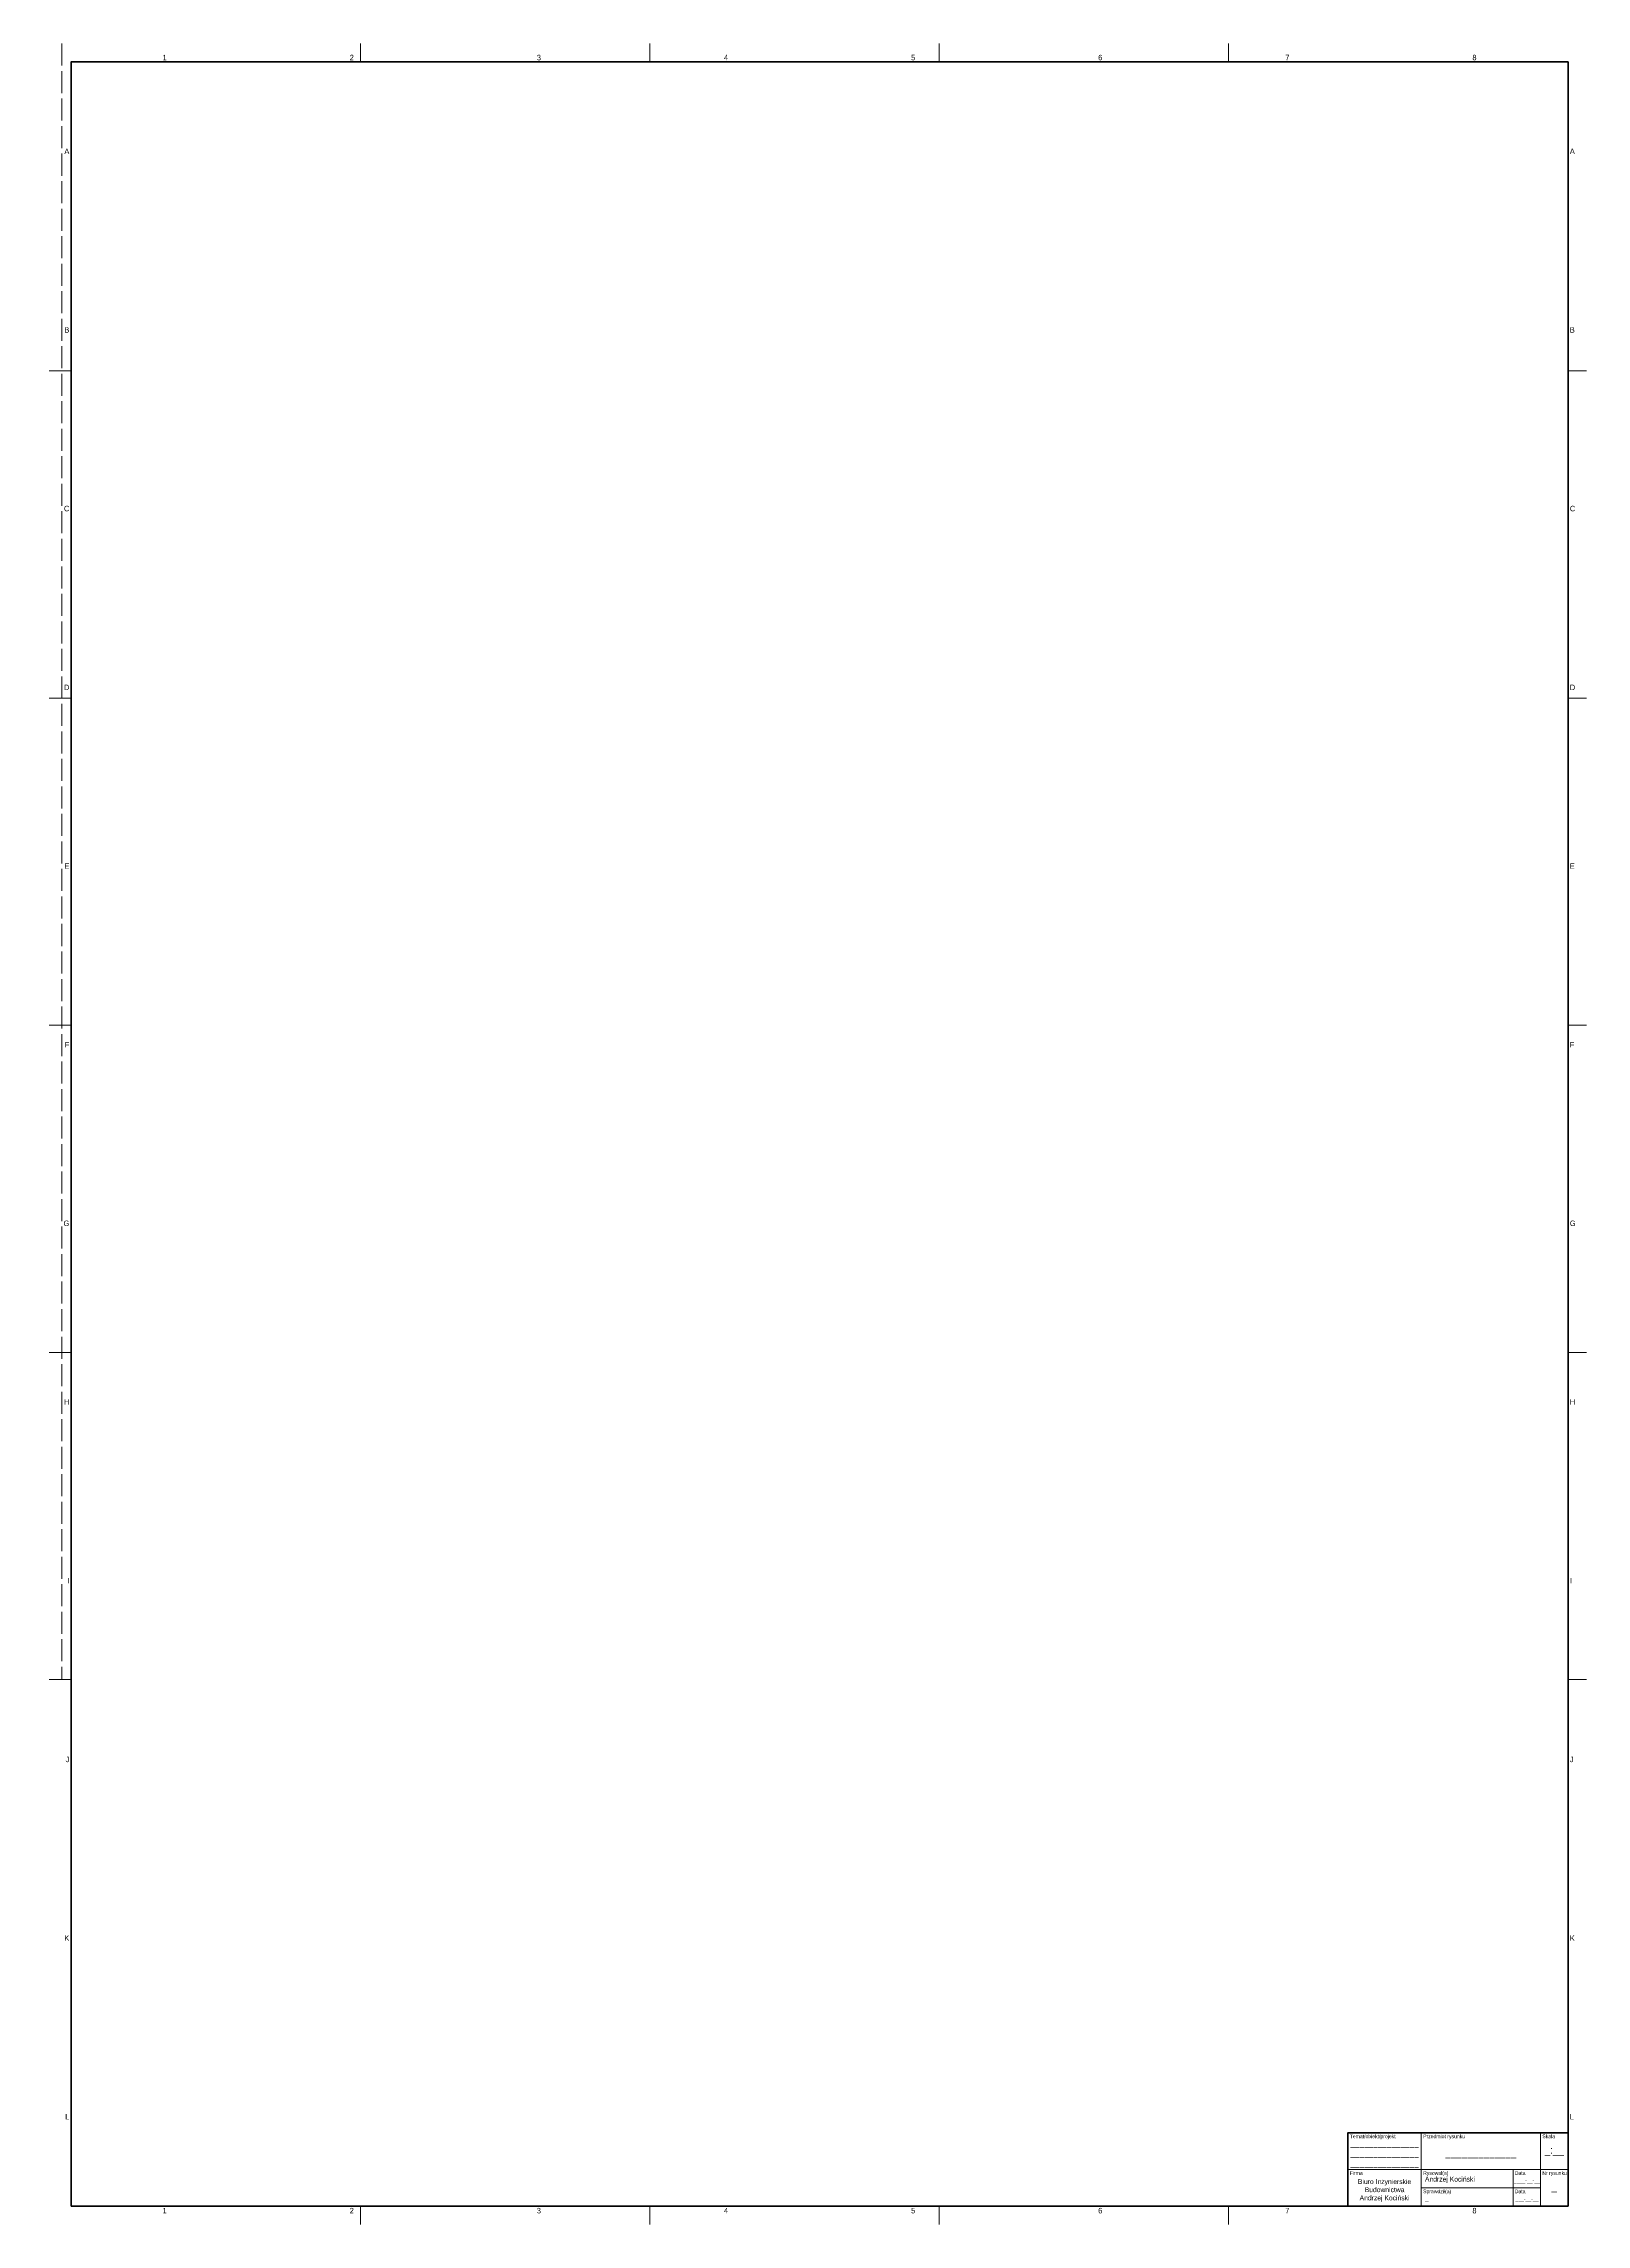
# Model space of a CAD drawing. Header units: millimetres. Extents: x 0 to 841, y 0 to 1189.
import ezdxf
from ezdxf.enums import TextEntityAlignment as Align

# ---------------------------------------------------------------- set-up
doc = ezdxf.new("R2010")
doc.units = ezdxf.units.MM
doc.linetypes.add('ACAD_ISO02W100', pattern=[15, 12, -3])
doc.layers.add('ramka tabliczka', color=178, linetype='Continuous', lineweight=35, true_color=0x000000)
doc.styles.add('textstyle3', font='')
doc.styles.get('textstyle3').set_extended_font_data('Fira Sans Compressed')

msp = doc.modelspace()

# ---------------------------------------------------------------- linework, layer by layer
at = {"layer": 'ramka tabliczka', "linetype": 'ACAD_ISO02W100', "lineweight": 18}
for p, q in [((10, 1189), (10, 297)), ((172.7, 1179), (172.7, 1189)), ((330.5, 1179), (330.5, 1189)), ((488.2, 1179), (488.2, 1189)), ((646, 1179), (646, 1189)), ((15, 1010.6), (0, 1010.6)), ((831, 1010.6), (841, 1010.6)), ((15, 832.2), (0, 832.2)), ((831, 832.2), (841, 832.2)), ((15, 653.8), (0, 653.8)), ((831, 653.8), (841, 653.8)), ((15, 475.4), (0, 475.4)), ((831, 475.4), (841, 475.4)), ((15, 297), (0, 297)), ((831, 297), (841, 297)), ((172.7, 10), (172.7, 0)), ((330.5, 10), (330.5, 0)), ((488.2, 10), (488.2, 0)), ((646, 10), (646, 0))]:
    msp.add_line(p, q, dxfattribs=at)
at = {"layer": 'ramka tabliczka', "lineweight": 18}
for p, q in [((751, 50), (751, 20)), ((816, 30), (816, 50)), ((711, 30), (751, 30)), ((751, 30), (796, 30)), ((796, 30), (816, 30)), ((801, 20), (801, 30)), ((816, 30), (831, 30)), ((816, 20), (816, 30)), ((751, 20), (751, 10)), ((751, 20), (796, 20)), ((796, 20), (816, 20)), ((801, 10), (801, 20)), ((816, 10), (816, 20))]:
    msp.add_line(p, q, dxfattribs=at)
at = {"layer": 'ramka tabliczka', "flags": 128}
msp.add_lwpolyline([(15, 10), (831, 10), (831, 1179), (15, 1179)], close=True, dxfattribs=at)
at = {"layer": 'ramka tabliczka', "lineweight": 35, "flags": 128}
msp.add_lwpolyline([(711, 10), (831, 10), (831, 50), (711, 50)], close=True, dxfattribs=at)

# ---------------------------------------------------------------- texts
at = {"layer": 'ramka tabliczka', "style": 'textstyle3'}
for s, p in [('1', (66, 1179)), ('2', (168, 1179)), ('3', (270, 1179)), ('4', (372, 1179)), ('5', (474, 1179)), ('6', (576, 1179)), ('7', (678, 1179)), ('8', (780, 1179))]:
    msp.add_text(s, height=3, dxfattribs=at).set_placement(p, align=Align.BOTTOM_CENTER)
for s, p in [('A', (14, 1130.3)), ('B', (14, 1032.9)), ('C', (14, 935.5)), ('D', (14, 838)), ('E', (14, 740.6)), ('F', (14, 643.2)), ('G', (14, 545.8)), ('H', (14, 448.4)), ('I', (14, 351)), ('J', (14, 253.5)), ('K', (14, 156.1)), ('L', (14, 58.7))]:
    msp.add_text(s, height=3, dxfattribs=at).set_placement(p, align=Align.MIDDLE_RIGHT)
for s, p in [('A', (832, 1130.3)), ('B', (832, 1032.9)), ('C', (832, 935.5)), ('D', (832, 838)), ('E', (832, 740.6)), ('F', (832, 643.2)), ('G', (832, 545.8)), ('H', (832, 448.4)), ('I', (832, 351)), ('J', (832, 253.5)), ('K', (832, 156.1)), ('L', (832, 58.7))]:
    msp.add_text(s, height=3, dxfattribs=at).set_placement(p, align=Align.MIDDLE_LEFT)
for s, p in [('Temat/obiekt/projekt', (712, 49)), ('Przedmiot rysunku', (752, 49)), ('Skala', (817, 49)), ('Firma', (712, 29)), ('Rysował(a)', (752, 29)), ('Data', (802, 29)), ('Nr rysunku', (817, 29)), ('Sprawdził(a)', (752, 19)), ('Data', (802, 19))]:
    msp.add_text(s, height=2, dxfattribs=at).set_placement(p, align=Align.TOP_LEFT)
for s, p in [('1', (66, 9)), ('2', (168, 9)), ('3', (270, 9)), ('4', (372, 9)), ('5', (474, 9)), ('6', (576, 9)), ('7', (678, 9)), ('8', (780, 9))]:
    msp.add_text(s, height=3, dxfattribs=at).set_placement(p, align=Align.TOP_CENTER)
for s, insert, char_height, attachment_point in [('\\H3.333;_______________\\P_______________\\P_______________', (731, 38.5), 5, 5), ('\\H4;_____________', (783.5, 38.5), 6, 5), ('\\H4;_:__', (823.5, 40), 6, 5), ('\\H2.667;Biuro Inżynierskie\\PBudownictwa\\PAndrzej Kociński', (731, 18.5), 4, 5), ('\\H2.667;Andrzej Kociński', (753, 26), 4, 1), ('\\H2;____-__-__', (808.6, 25), 3, 2), ('\\H2.667;_', (753, 16), 4, 1), ('\\H2;___-__-__', (808.6, 15), 3, 2), ('\\H4;_', (823.5, 20), 6, 5)]:
    msp.add_mtext(s, dxfattribs=dict(at, insert=insert, char_height=char_height, attachment_point=attachment_point))

doc.saveas('drawing.dxf')
